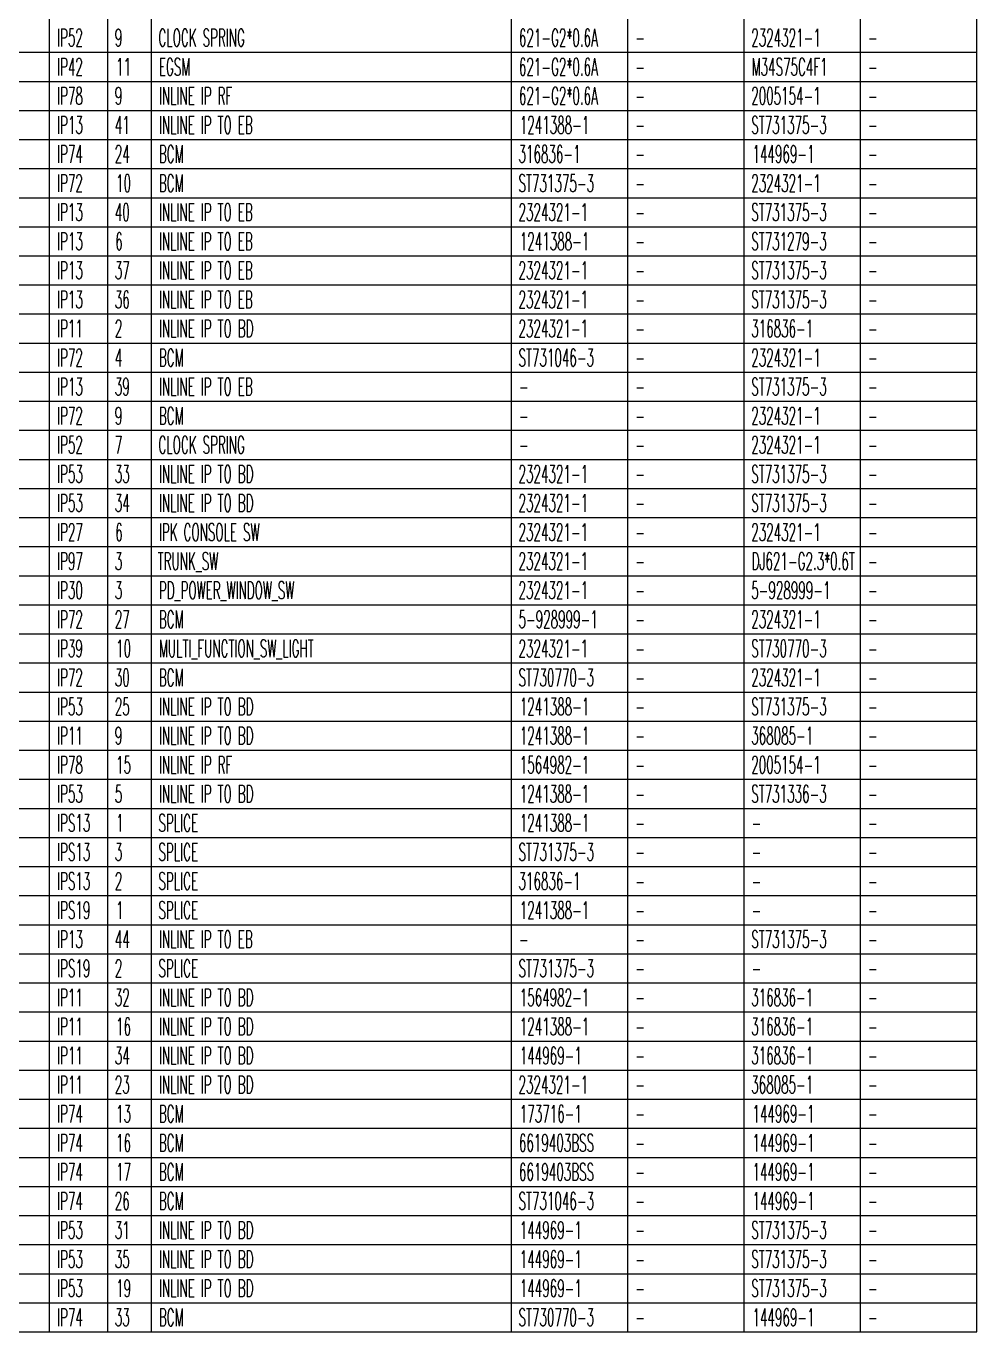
# Model space of a CAD drawing. Header units: inches. Extents: x 47316 to 59086, y 3141 to 11743.
# Drawn here: x 54927.5 to 55090.9, y 8425.2 to 8649.7 of the extents above; entities that cross this region are included whole.
import ezdxf

# ---------------------------------------------------------------- set-up
doc = ezdxf.new("R2010")
doc.units = ezdxf.units.IN
doc.header["$MEASUREMENT"] = 0
doc.styles.get("Standard").update_dxf_attribs({"font": ''})
doc.styles.get('Standard').set_extended_font_data('SimSun')

msp = doc.modelspace()

# ---------------------------------------------------------------- linework, layer by layer
at = {"color": 0, "linetype": 'Continuous', "lineweight": 15}
for p, q in [((54931.56, 8425.24), (54931.56, 8930.24)), ((54941.56, 8425.24), (54941.56, 8930.24)), ((54949.06, 8425.24), (54949.06, 8930.24)), ((55010.95, 8425.24), (55010.95, 8930.24)), ((55030.95, 8425.24), (55030.95, 8930.24)), ((55050.95, 8425.24), (55050.95, 8930.24)), ((55070.95, 8425.24), (55070.95, 8930.24)), ((55090.95, 8425.24), (55090.95, 8930.24)), ((54764.1, 8645.24), (55090.95, 8645.24)), ((54764.1, 8640.24), (55090.95, 8640.24)), ((54764.1, 8635.24), (55090.95, 8635.24)), ((54764.1, 8630.24), (55090.95, 8630.24)), ((54764.1, 8625.24), (55090.95, 8625.24)), ((54764.1, 8620.24), (55090.95, 8620.24)), ((54764.1, 8615.24), (55090.95, 8615.24)), ((54764.1, 8610.24), (55090.95, 8610.24)), ((54764.1, 8605.24), (55090.95, 8605.24)), ((54764.1, 8600.24), (55090.95, 8600.24)), ((54764.1, 8595.24), (55090.95, 8595.24)), ((54764.1, 8590.24), (55090.95, 8590.24)), ((54764.1, 8585.24), (55090.95, 8585.24)), ((54764.1, 8580.24), (55090.95, 8580.24)), ((54764.1, 8575.24), (55090.95, 8575.24)), ((54764.1, 8570.24), (55090.95, 8570.24)), ((54764.1, 8565.24), (55090.95, 8565.24)), ((54764.1, 8560.24), (55090.95, 8560.24)), ((54764.1, 8555.24), (55090.95, 8555.24)), ((54764.1, 8550.24), (55090.95, 8550.24)), ((54764.1, 8545.24), (55090.95, 8545.24)), ((54764.1, 8540.24), (55090.95, 8540.24)), ((54764.1, 8535.24), (55090.95, 8535.24)), ((54764.1, 8530.24), (55090.95, 8530.24)), ((54764.1, 8525.24), (55090.95, 8525.24)), ((54764.1, 8520.24), (55090.95, 8520.24)), ((54764.1, 8515.24), (55090.95, 8515.24)), ((54764.1, 8510.24), (55090.95, 8510.24)), ((54764.1, 8505.24), (55090.95, 8505.24)), ((54764.1, 8500.24), (55090.95, 8500.24)), ((54764.1, 8495.24), (55090.95, 8495.24)), ((54764.1, 8490.24), (55090.95, 8490.24)), ((54764.1, 8485.24), (55090.95, 8485.24)), ((54764.1, 8480.24), (55090.95, 8480.24)), ((54764.1, 8475.24), (55090.95, 8475.24)), ((54764.1, 8470.24), (55090.95, 8470.24)), ((54764.1, 8465.24), (55090.95, 8465.24)), ((54764.1, 8460.24), (55090.95, 8460.24)), ((54764.1, 8455.24), (55090.95, 8455.24)), ((54764.1, 8450.24), (55090.95, 8450.24)), ((54764.1, 8445.24), (55090.95, 8445.24)), ((54764.1, 8440.24), (55090.95, 8440.24)), ((54764.1, 8435.24), (55090.95, 8435.24)), ((54764.1, 8430.24), (55090.95, 8430.24)), ((54764.1, 8425.24), (55090.95, 8425.24))]:
    msp.add_line(p, q, dxfattribs=at)

# ---------------------------------------------------------------- texts
at = {"color": 7, "linetype": 'Continuous', "lineweight": 15, "char_height": 3, "attachment_point": 1}
for s, insert, width in [('\\Fromans.shx;\\W0.5000000000;\\T1.0000000000;\\o\\lIP52', (54932.84, 8649.24), 4.9286), ('\\Fromans.shx;\\W0.5000000000;\\T1.0000000000;\\o\\l9', (54942.77, 8649.24), 1.4286), ('\\Fromans.shx;\\W0.5000000000;\\T1.0000000000;\\o\\lCLOCK SPRING', (54950.27, 8649.24), 16.8571), ('\\Fromans.shx;\\W0.5000000000;\\T1.0000000000;\\o\\l621-G2*0.6A', (55012.23, 8649.24), 15.0714), ('\\Fromans.shx;\\W0.5000000000;\\T1.0000000000;\\o\\l2324321-1', (55052.16, 8649.24), 13.2857), ('\\Fromans.shx;\\W0.5000000000;\\T1.0000000000;\\o\\l-', (55032.23, 8649.24), 1.8571), ('\\Fromans.shx;\\W0.5000000000;\\T1.0000000000;\\o\\l-', (55072.23, 8649.24), 1.8571), ('\\Fromans.shx;\\W0.5000000000;\\T1.0000000000;\\o\\lIP42', (54932.84, 8644.24), 4.9286), ('\\Fromans.shx;\\W0.5000000000;\\T1.0000000000;\\o\\l11', (54942.99, 8644.24), 2.8571), ('\\Fromans.shx;\\W0.5000000000;\\T1.0000000000;\\o\\lEGSM', (54950.34, 8644.24), 6), ('\\Fromans.shx;\\W0.5000000000;\\T1.0000000000;\\o\\l621-G2*0.6A', (55012.23, 8644.24), 15.0714), ('\\Fromans.shx;\\W0.5000000000;\\T1.0000000000;\\o\\lM34S75C4F1', (55052.23, 8644.24), 14.5), ('\\Fromans.shx;\\W0.5000000000;\\T1.0000000000;\\o\\l-', (55032.23, 8644.24), 1.8571), ('\\Fromans.shx;\\W0.5000000000;\\T1.0000000000;\\o\\l-', (55072.23, 8644.24), 1.8571), ('\\Fromans.shx;\\W0.5000000000;\\T1.0000000000;\\o\\lIP78', (54932.84, 8639.24), 4.9286), ('\\Fromans.shx;\\W0.5000000000;\\T1.0000000000;\\o\\l9', (54942.77, 8639.24), 1.4286), ('\\Fromans.shx;\\W0.5000000000;\\T1.0000000000;\\o\\lINLINE IP RF', (54950.34, 8639.24), 14.7143), ('\\Fromans.shx;\\W0.5000000000;\\T1.0000000000;\\o\\l621-G2*0.6A', (55012.23, 8639.24), 15.0714), ('\\Fromans.shx;\\W0.5000000000;\\T1.0000000000;\\o\\l2005154-1', (55052.16, 8639.24), 13.2857), ('\\Fromans.shx;\\W0.5000000000;\\T1.0000000000;\\o\\l-', (55032.23, 8639.24), 1.8571), ('\\Fromans.shx;\\W0.5000000000;\\T1.0000000000;\\o\\l-', (55072.23, 8639.24), 1.8571), ('\\Fromans.shx;\\W0.5000000000;\\T1.0000000000;\\o\\lIP13', (54932.84, 8634.24), 4.9286), ('\\Fromans.shx;\\W0.5000000000;\\T1.0000000000;\\o\\l41', (54942.77, 8634.24), 2.8571), ('\\Fromans.shx;\\W0.5000000000;\\T1.0000000000;\\o\\lINLINE IP TO EB', (54950.34, 8634.24), 19), ('\\Fromans.shx;\\W0.5000000000;\\T1.0000000000;\\o\\l1241388-1', (55012.38, 8634.24), 13.2857), ('\\Fromans.shx;\\W0.5000000000;\\T1.0000000000;\\o\\l-', (55032.23, 8634.24), 1.8571), ('\\Fromans.shx;\\W0.5000000000;\\T1.0000000000;\\o\\lST731375-3', (55052.16, 8634.24), 14.4286), ('\\Fromans.shx;\\W0.5000000000;\\T1.0000000000;\\o\\l-', (55072.23, 8634.24), 1.8571), ('\\Fromans.shx;\\W0.5000000000;\\T1.0000000000;\\o\\lIP74', (54932.84, 8629.24), 4.9286), ('\\Fromans.shx;\\W0.5000000000;\\T1.0000000000;\\o\\l24', (54942.77, 8629.24), 2.8571), ('\\Fromans.shx;\\W0.5000000000;\\T1.0000000000;\\o\\lBCM', (54950.34, 8629.24), 4.7143), ('\\Fromans.shx;\\W0.5000000000;\\T1.0000000000;\\o\\l316836-1', (55012.16, 8629.24), 11.8571), ('\\Fromans.shx;\\W0.5000000000;\\T1.0000000000;\\o\\l144969-1', (55052.38, 8629.24), 11.8571), ('\\Fromans.shx;\\W0.5000000000;\\T1.0000000000;\\o\\l-', (55032.23, 8629.24), 1.8571), ('\\Fromans.shx;\\W0.5000000000;\\T1.0000000000;\\o\\l-', (55072.23, 8629.24), 1.8571), ('\\Fromans.shx;\\W0.5000000000;\\T1.0000000000;\\o\\lIP72', (54932.84, 8624.24), 4.9286), ('\\Fromans.shx;\\W0.5000000000;\\T1.0000000000;\\o\\l10', (54942.99, 8624.24), 2.8571), ('\\Fromans.shx;\\W0.5000000000;\\T1.0000000000;\\o\\lBCM', (54950.34, 8624.24), 4.7143), ('\\Fromans.shx;\\W0.5000000000;\\T1.0000000000;\\o\\lST731375-3', (55012.16, 8624.24), 14.4286), ('\\Fromans.shx;\\W0.5000000000;\\T1.0000000000;\\o\\l2324321-1', (55052.16, 8624.24), 13.2857), ('\\Fromans.shx;\\W0.5000000000;\\T1.0000000000;\\o\\l-', (55032.23, 8624.24), 1.8571), ('\\Fromans.shx;\\W0.5000000000;\\T1.0000000000;\\o\\l-', (55072.23, 8624.24), 1.8571), ('\\Fromans.shx;\\W0.5000000000;\\T1.0000000000;\\o\\lIP13', (54932.84, 8619.24), 4.9286), ('\\Fromans.shx;\\W0.5000000000;\\T1.0000000000;\\o\\l40', (54942.77, 8619.24), 2.8571), ('\\Fromans.shx;\\W0.5000000000;\\T1.0000000000;\\o\\lINLINE IP TO EB', (54950.34, 8619.24), 19), ('\\Fromans.shx;\\W0.5000000000;\\T1.0000000000;\\o\\l2324321-1', (55012.16, 8619.24), 13.2857), ('\\Fromans.shx;\\W0.5000000000;\\T1.0000000000;\\o\\lST731375-3', (55052.16, 8619.24), 14.4286), ('\\Fromans.shx;\\W0.5000000000;\\T1.0000000000;\\o\\l-', (55032.23, 8619.24), 1.8571), ('\\Fromans.shx;\\W0.5000000000;\\T1.0000000000;\\o\\l-', (55072.23, 8619.24), 1.8571), ('\\Fromans.shx;\\W0.5000000000;\\T1.0000000000;\\o\\lIP13', (54932.84, 8614.24), 4.9286), ('\\Fromans.shx;\\W0.5000000000;\\T1.0000000000;\\o\\l6', (54942.84, 8614.24), 1.4286), ('\\Fromans.shx;\\W0.5000000000;\\T1.0000000000;\\o\\lINLINE IP TO EB', (54950.34, 8614.24), 19), ('\\Fromans.shx;\\W0.5000000000;\\T1.0000000000;\\o\\l1241388-1', (55012.38, 8614.24), 13.2857), ('\\Fromans.shx;\\W0.5000000000;\\T1.0000000000;\\o\\lST731279-3', (55052.16, 8614.24), 14.4286), ('\\Fromans.shx;\\W0.5000000000;\\T1.0000000000;\\o\\l-', (55032.23, 8614.24), 1.8571), ('\\Fromans.shx;\\W0.5000000000;\\T1.0000000000;\\o\\l-', (55072.23, 8614.24), 1.8571), ('\\Fromans.shx;\\W0.5000000000;\\T1.0000000000;\\o\\lIP13', (54932.84, 8609.24), 4.9286), ('\\Fromans.shx;\\W0.5000000000;\\T1.0000000000;\\o\\l37', (54942.77, 8609.24), 2.8571), ('\\Fromans.shx;\\W0.5000000000;\\T1.0000000000;\\o\\lINLINE IP TO EB', (54950.34, 8609.24), 19), ('\\Fromans.shx;\\W0.5000000000;\\T1.0000000000;\\o\\l2324321-1', (55012.16, 8609.24), 13.2857), ('\\Fromans.shx;\\W0.5000000000;\\T1.0000000000;\\o\\l-', (55032.23, 8609.24), 1.8571), ('\\Fromans.shx;\\W0.5000000000;\\T1.0000000000;\\o\\lST731375-3', (55052.16, 8609.24), 14.4286), ('\\Fromans.shx;\\W0.5000000000;\\T1.0000000000;\\o\\l-', (55072.23, 8609.24), 1.8571), ('\\Fromans.shx;\\W0.5000000000;\\T1.0000000000;\\o\\lIP13', (54932.84, 8604.24), 4.9286), ('\\Fromans.shx;\\W0.5000000000;\\T1.0000000000;\\o\\l36', (54942.77, 8604.24), 2.8571), ('\\Fromans.shx;\\W0.5000000000;\\T1.0000000000;\\o\\lINLINE IP TO EB', (54950.34, 8604.24), 19), ('\\Fromans.shx;\\W0.5000000000;\\T1.0000000000;\\o\\l2324321-1', (55012.16, 8604.24), 13.2857), ('\\Fromans.shx;\\W0.5000000000;\\T1.0000000000;\\o\\lST731375-3', (55052.16, 8604.24), 14.4286), ('\\Fromans.shx;\\W0.5000000000;\\T1.0000000000;\\o\\l-', (55032.23, 8604.24), 1.8571), ('\\Fromans.shx;\\W0.5000000000;\\T1.0000000000;\\o\\l-', (55072.23, 8604.24), 1.8571), ('\\Fromans.shx;\\W0.5000000000;\\T1.0000000000;\\o\\lIP11', (54932.84, 8599.24), 4.9286), ('\\Fromans.shx;\\W0.5000000000;\\T1.0000000000;\\o\\l2', (54942.77, 8599.24), 1.4286), ('\\Fromans.shx;\\W0.5000000000;\\T1.0000000000;\\o\\lINLINE IP TO BD', (54950.34, 8599.24), 19.1429), ('\\Fromans.shx;\\W0.5000000000;\\T1.0000000000;\\o\\l2324321-1', (55012.16, 8599.24), 13.2857), ('\\Fromans.shx;\\W0.5000000000;\\T1.0000000000;\\o\\l316836-1', (55052.16, 8599.24), 11.8571), ('\\Fromans.shx;\\W0.5000000000;\\T1.0000000000;\\o\\l-', (55032.23, 8599.24), 1.8571), ('\\Fromans.shx;\\W0.5000000000;\\T1.0000000000;\\o\\l-', (55072.23, 8599.24), 1.8571), ('\\Fromans.shx;\\W0.5000000000;\\T1.0000000000;\\o\\lIP72', (54932.84, 8594.24), 4.9286), ('\\Fromans.shx;\\W0.5000000000;\\T1.0000000000;\\o\\l4', (54942.77, 8594.24), 1.4286), ('\\Fromans.shx;\\W0.5000000000;\\T1.0000000000;\\o\\lBCM', (54950.34, 8594.24), 4.7143), ('\\Fromans.shx;\\W0.5000000000;\\T1.0000000000;\\o\\lST731046-3', (55012.16, 8594.24), 14.4286), ('\\Fromans.shx;\\W0.5000000000;\\T1.0000000000;\\o\\l2324321-1', (55052.16, 8594.24), 13.2857), ('\\Fromans.shx;\\W0.5000000000;\\T1.0000000000;\\o\\l-', (55032.23, 8594.24), 1.8571), ('\\Fromans.shx;\\W0.5000000000;\\T1.0000000000;\\o\\l-', (55072.23, 8594.24), 1.8571), ('\\Fromans.shx;\\W0.5000000000;\\T1.0000000000;\\o\\lIP13', (54932.84, 8589.24), 4.9286), ('\\Fromans.shx;\\W0.5000000000;\\T1.0000000000;\\o\\l39', (54942.77, 8589.24), 2.8571), ('\\Fromans.shx;\\W0.5000000000;\\T1.0000000000;\\o\\lINLINE IP TO EB', (54950.34, 8589.24), 19), ('\\Fromans.shx;\\W0.5000000000;\\T1.0000000000;\\o\\l-', (55012.23, 8589.24), 1.8571), ('\\Fromans.shx;\\W0.5000000000;\\T1.0000000000;\\o\\l-', (55032.23, 8589.24), 1.8571), ('\\Fromans.shx;\\W0.5000000000;\\T1.0000000000;\\o\\lST731375-3', (55052.16, 8589.24), 14.4286), ('\\Fromans.shx;\\W0.5000000000;\\T1.0000000000;\\o\\l-', (55072.23, 8589.24), 1.8571), ('\\Fromans.shx;\\W0.5000000000;\\T1.0000000000;\\o\\lIP72', (54932.84, 8584.24), 4.9286), ('\\Fromans.shx;\\W0.5000000000;\\T1.0000000000;\\o\\l9', (54942.77, 8584.24), 1.4286), ('\\Fromans.shx;\\W0.5000000000;\\T1.0000000000;\\o\\lBCM', (54950.34, 8584.24), 4.7143), ('\\Fromans.shx;\\W0.5000000000;\\T1.0000000000;\\o\\l2324321-1', (55052.16, 8584.24), 13.2857), ('\\Fromans.shx;\\W0.5000000000;\\T1.0000000000;\\o\\l-', (55012.23, 8584.24), 1.8571), ('\\Fromans.shx;\\W0.5000000000;\\T1.0000000000;\\o\\l-', (55032.23, 8584.24), 1.8571), ('\\Fromans.shx;\\W0.5000000000;\\T1.0000000000;\\o\\l-', (55072.23, 8584.24), 1.8571), ('\\Fromans.shx;\\W0.5000000000;\\T1.0000000000;\\o\\lIP52', (54932.84, 8579.24), 4.9286), ('\\Fromans.shx;\\W0.5000000000;\\T1.0000000000;\\o\\l7', (54942.77, 8579.24), 1.4286), ('\\Fromans.shx;\\W0.5000000000;\\T1.0000000000;\\o\\lCLOCK SPRING', (54950.27, 8579.24), 16.8571), ('\\Fromans.shx;\\W0.5000000000;\\T1.0000000000;\\o\\l2324321-1', (55052.16, 8579.24), 13.2857), ('\\Fromans.shx;\\W0.5000000000;\\T1.0000000000;\\o\\l-', (55012.23, 8579.24), 1.8571), ('\\Fromans.shx;\\W0.5000000000;\\T1.0000000000;\\o\\l-', (55032.23, 8579.24), 1.8571), ('\\Fromans.shx;\\W0.5000000000;\\T1.0000000000;\\o\\l-', (55072.23, 8579.24), 1.8571), ('\\Fromans.shx;\\W0.5000000000;\\T1.0000000000;\\o\\lIP53', (54932.84, 8574.24), 4.9286), ('\\Fromans.shx;\\W0.5000000000;\\T1.0000000000;\\o\\l33', (54942.77, 8574.24), 2.8571), ('\\Fromans.shx;\\W0.5000000000;\\T1.0000000000;\\o\\lINLINE IP TO BD', (54950.34, 8574.24), 19.1429), ('\\Fromans.shx;\\W0.5000000000;\\T1.0000000000;\\o\\l2324321-1', (55012.16, 8574.24), 13.2857), ('\\Fromans.shx;\\W0.5000000000;\\T1.0000000000;\\o\\lST731375-3', (55052.16, 8574.24), 14.4286), ('\\Fromans.shx;\\W0.5000000000;\\T1.0000000000;\\o\\l-', (55032.23, 8574.24), 1.8571), ('\\Fromans.shx;\\W0.5000000000;\\T1.0000000000;\\o\\l-', (55072.23, 8574.24), 1.8571), ('\\Fromans.shx;\\W0.5000000000;\\T1.0000000000;\\o\\lIP53', (54932.84, 8569.24), 4.9286), ('\\Fromans.shx;\\W0.5000000000;\\T1.0000000000;\\o\\l34', (54942.77, 8569.24), 2.8571), ('\\Fromans.shx;\\W0.5000000000;\\T1.0000000000;\\o\\lINLINE IP TO BD', (54950.34, 8569.24), 19.1429), ('\\Fromans.shx;\\W0.5000000000;\\T1.0000000000;\\o\\l2324321-1', (55012.16, 8569.24), 13.2857), ('\\Fromans.shx;\\W0.5000000000;\\T1.0000000000;\\o\\lST731375-3', (55052.16, 8569.24), 14.4286), ('\\Fromans.shx;\\W0.5000000000;\\T1.0000000000;\\o\\l-', (55032.23, 8569.24), 1.8571), ('\\Fromans.shx;\\W0.5000000000;\\T1.0000000000;\\o\\l-', (55072.23, 8569.24), 1.8571), ('\\Fromans.shx;\\W0.5000000000;\\T1.0000000000;\\o\\lIP27', (54932.84, 8564.24), 4.9286), ('\\Fromans.shx;\\W0.5000000000;\\T1.0000000000;\\o\\l6', (54942.84, 8564.24), 1.4286), ('\\Fromans.shx;\\W0.5000000000;\\T1.0000000000;\\o\\lIPK CONSOLE SW', (54950.34, 8564.24), 19.9286), ('\\Fromans.shx;\\W0.5000000000;\\T1.0000000000;\\o\\l2324321-1', (55012.16, 8564.24), 13.2857), ('\\Fromans.shx;\\W0.5000000000;\\T1.0000000000;\\o\\l-', (55032.23, 8564.24), 1.8571), ('\\Fromans.shx;\\W0.5000000000;\\T1.0000000000;\\o\\l2324321-1', (55052.16, 8564.24), 13.2857), ('\\Fromans.shx;\\W0.5000000000;\\T1.0000000000;\\o\\l-', (55072.23, 8564.24), 1.8571), ('\\Fromans.shx;\\W0.5000000000;\\T1.0000000000;\\o\\lIP97', (54932.84, 8559.24), 4.9286), ('\\Fromans.shx;\\W0.5000000000;\\T1.0000000000;\\o\\l3', (54942.77, 8559.24), 1.4286), ('\\Fromans.shx;\\W0.5000000000;\\T1.0000000000;\\o\\lTRUNK_SW', (54950.13, 8559.24), 12.1429), ('\\Fromans.shx;\\W0.5000000000;\\T1.0000000000;\\o\\l2324321-1', (55012.16, 8559.24), 13.2857), ('\\Fromans.shx;\\W0.5000000000;\\T1.0000000000;\\o\\lDJ621-G2.3*0.6T', (55052.23, 8559.24), 19.7143), ('\\Fromans.shx;\\W0.5000000000;\\T1.0000000000;\\o\\l-', (55032.23, 8559.24), 1.8571), ('\\Fromans.shx;\\W0.5000000000;\\T1.0000000000;\\o\\l-', (55072.23, 8559.24), 1.8571), ('\\Fromans.shx;\\W0.5000000000;\\T1.0000000000;\\o\\lIP30', (54932.84, 8554.24), 4.9286), ('\\Fromans.shx;\\W0.5000000000;\\T1.0000000000;\\o\\l3', (54942.77, 8554.24), 1.4286), ('\\Fromans.shx;\\W0.5000000000;\\T1.0000000000;\\o\\lPD_POWER_WINDOW_SW', (54950.34, 8554.24), 27.5714), ('\\Fromans.shx;\\W0.5000000000;\\T1.0000000000;\\o\\l2324321-1', (55012.16, 8554.24), 13.2857), ('\\Fromans.shx;\\W0.5000000000;\\T1.0000000000;\\o\\l5-928999-1', (55052.16, 8554.24), 15.1429), ('\\Fromans.shx;\\W0.5000000000;\\T1.0000000000;\\o\\l-', (55032.23, 8554.24), 1.8571), ('\\Fromans.shx;\\W0.5000000000;\\T1.0000000000;\\o\\l-', (55072.23, 8554.24), 1.8571), ('\\Fromans.shx;\\W0.5000000000;\\T1.0000000000;\\o\\lIP72', (54932.84, 8549.24), 4.9286), ('\\Fromans.shx;\\W0.5000000000;\\T1.0000000000;\\o\\l27', (54942.77, 8549.24), 2.8571), ('\\Fromans.shx;\\W0.5000000000;\\T1.0000000000;\\o\\lBCM', (54950.34, 8549.24), 4.7143), ('\\Fromans.shx;\\W0.5000000000;\\T1.0000000000;\\o\\l5-928999-1', (55012.16, 8549.24), 15.1429), ('\\Fromans.shx;\\W0.5000000000;\\T1.0000000000;\\o\\l2324321-1', (55052.16, 8549.24), 13.2857), ('\\Fromans.shx;\\W0.5000000000;\\T1.0000000000;\\o\\l-', (55032.23, 8549.24), 1.8571), ('\\Fromans.shx;\\W0.5000000000;\\T1.0000000000;\\o\\l-', (55072.23, 8549.24), 1.8571), ('\\Fromans.shx;\\W0.5000000000;\\T1.0000000000;\\o\\lIP39', (54932.84, 8544.24), 4.9286), ('\\Fromans.shx;\\W0.5000000000;\\T1.0000000000;\\o\\l10', (54942.99, 8544.24), 2.8571), ('\\Fromans.shx;\\W0.5000000000;\\T1.0000000000;\\o\\lMULTI_FUNCTION_SW_LIGHT', (54950.34, 8544.24), 31.2857), ('\\Fromans.shx;\\W0.5000000000;\\T1.0000000000;\\o\\l2324321-1', (55012.16, 8544.24), 13.2857), ('\\Fromans.shx;\\W0.5000000000;\\T1.0000000000;\\o\\l-', (55032.23, 8544.24), 1.8571), ('\\Fromans.shx;\\W0.5000000000;\\T1.0000000000;\\o\\lST730770-3', (55052.16, 8544.24), 14.4286), ('\\Fromans.shx;\\W0.5000000000;\\T1.0000000000;\\o\\l-', (55072.23, 8544.24), 1.8571), ('\\Fromans.shx;\\W0.5000000000;\\T1.0000000000;\\o\\lIP72', (54932.84, 8539.24), 4.9286), ('\\Fromans.shx;\\W0.5000000000;\\T1.0000000000;\\o\\l30', (54942.77, 8539.24), 2.8571), ('\\Fromans.shx;\\W0.5000000000;\\T1.0000000000;\\o\\lBCM', (54950.34, 8539.24), 4.7143), ('\\Fromans.shx;\\W0.5000000000;\\T1.0000000000;\\o\\lST730770-3', (55012.16, 8539.24), 14.4286), ('\\Fromans.shx;\\W0.5000000000;\\T1.0000000000;\\o\\l2324321-1', (55052.16, 8539.24), 13.2857), ('\\Fromans.shx;\\W0.5000000000;\\T1.0000000000;\\o\\l-', (55032.23, 8539.24), 1.8571), ('\\Fromans.shx;\\W0.5000000000;\\T1.0000000000;\\o\\l-', (55072.23, 8539.24), 1.8571), ('\\Fromans.shx;\\W0.5000000000;\\T1.0000000000;\\o\\lIP53', (54932.84, 8534.24), 4.9286), ('\\Fromans.shx;\\W0.5000000000;\\T1.0000000000;\\o\\l25', (54942.77, 8534.24), 2.8571), ('\\Fromans.shx;\\W0.5000000000;\\T1.0000000000;\\o\\lINLINE IP TO BD', (54950.34, 8534.24), 19.1429), ('\\Fromans.shx;\\W0.5000000000;\\T1.0000000000;\\o\\l1241388-1', (55012.38, 8534.24), 13.2857), ('\\Fromans.shx;\\W0.5000000000;\\T1.0000000000;\\o\\lST731375-3', (55052.16, 8534.24), 14.4286), ('\\Fromans.shx;\\W0.5000000000;\\T1.0000000000;\\o\\l-', (55032.23, 8534.24), 1.8571), ('\\Fromans.shx;\\W0.5000000000;\\T1.0000000000;\\o\\l-', (55072.23, 8534.24), 1.8571), ('\\Fromans.shx;\\W0.5000000000;\\T1.0000000000;\\o\\lIP11', (54932.84, 8529.24), 4.9286), ('\\Fromans.shx;\\W0.5000000000;\\T1.0000000000;\\o\\l9', (54942.77, 8529.24), 1.4286), ('\\Fromans.shx;\\W0.5000000000;\\T1.0000000000;\\o\\lINLINE IP TO BD', (54950.34, 8529.24), 19.1429), ('\\Fromans.shx;\\W0.5000000000;\\T1.0000000000;\\o\\l1241388-1', (55012.38, 8529.24), 13.2857), ('\\Fromans.shx;\\W0.5000000000;\\T1.0000000000;\\o\\l368085-1', (55052.16, 8529.24), 11.8571), ('\\Fromans.shx;\\W0.5000000000;\\T1.0000000000;\\o\\l-', (55032.23, 8529.24), 1.8571), ('\\Fromans.shx;\\W0.5000000000;\\T1.0000000000;\\o\\l-', (55072.23, 8529.24), 1.8571), ('\\Fromans.shx;\\W0.5000000000;\\T1.0000000000;\\o\\lIP78', (54932.84, 8524.24), 4.9286), ('\\Fromans.shx;\\W0.5000000000;\\T1.0000000000;\\o\\l15', (54942.99, 8524.24), 2.8571), ('\\Fromans.shx;\\W0.5000000000;\\T1.0000000000;\\o\\lINLINE IP RF', (54950.34, 8524.24), 14.7143), ('\\Fromans.shx;\\W0.5000000000;\\T1.0000000000;\\o\\l1564982-1', (55012.38, 8524.24), 13.2857), ('\\Fromans.shx;\\W0.5000000000;\\T1.0000000000;\\o\\l-', (55032.23, 8524.24), 1.8571), ('\\Fromans.shx;\\W0.5000000000;\\T1.0000000000;\\o\\l2005154-1', (55052.16, 8524.24), 13.2857), ('\\Fromans.shx;\\W0.5000000000;\\T1.0000000000;\\o\\l-', (55072.23, 8524.24), 1.8571), ('\\Fromans.shx;\\W0.5000000000;\\T1.0000000000;\\o\\lIP53', (54932.84, 8519.24), 4.9286), ('\\Fromans.shx;\\W0.5000000000;\\T1.0000000000;\\o\\l5', (54942.77, 8519.24), 1.4286), ('\\Fromans.shx;\\W0.5000000000;\\T1.0000000000;\\o\\lINLINE IP TO BD', (54950.34, 8519.24), 19.1429), ('\\Fromans.shx;\\W0.5000000000;\\T1.0000000000;\\o\\l1241388-1', (55012.38, 8519.24), 13.2857), ('\\Fromans.shx;\\W0.5000000000;\\T1.0000000000;\\o\\lST731336-3', (55052.16, 8519.24), 14.4286), ('\\Fromans.shx;\\W0.5000000000;\\T1.0000000000;\\o\\l-', (55032.23, 8519.24), 1.8571), ('\\Fromans.shx;\\W0.5000000000;\\T1.0000000000;\\o\\l-', (55072.23, 8519.24), 1.8571), ('\\Fromans.shx;\\W0.5000000000;\\T1.0000000000;\\o\\lIPS13', (54932.84, 8514.24), 6.3571), ('\\Fromans.shx;\\W0.5000000000;\\T1.0000000000;\\o\\l1', (54942.99, 8514.24), 1.4286), ('\\Fromans.shx;\\W0.5000000000;\\T1.0000000000;\\o\\lSPLICE', (54950.27, 8514.24), 7.5714), ('\\Fromans.shx;\\W0.5000000000;\\T1.0000000000;\\o\\l1241388-1', (55012.38, 8514.24), 13.2857), ('\\Fromans.shx;\\W0.5000000000;\\T1.0000000000;\\o\\l-', (55032.23, 8514.24), 1.8571), ('\\Fromans.shx;\\W0.5000000000;\\T1.0000000000;\\o\\l-', (55052.23, 8514.24), 1.8571), ('\\Fromans.shx;\\W0.5000000000;\\T1.0000000000;\\o\\l-', (55072.23, 8514.24), 1.8571), ('\\Fromans.shx;\\W0.5000000000;\\T1.0000000000;\\o\\lIPS13', (54932.84, 8509.24), 6.3571), ('\\Fromans.shx;\\W0.5000000000;\\T1.0000000000;\\o\\l3', (54942.77, 8509.24), 1.4286), ('\\Fromans.shx;\\W0.5000000000;\\T1.0000000000;\\o\\lSPLICE', (54950.27, 8509.24), 7.5714), ('\\Fromans.shx;\\W0.5000000000;\\T1.0000000000;\\o\\lST731375-3', (55012.16, 8509.24), 14.4286), ('\\Fromans.shx;\\W0.5000000000;\\T1.0000000000;\\o\\l-', (55032.23, 8509.24), 1.8571), ('\\Fromans.shx;\\W0.5000000000;\\T1.0000000000;\\o\\l-', (55052.23, 8509.24), 1.8571), ('\\Fromans.shx;\\W0.5000000000;\\T1.0000000000;\\o\\l-', (55072.23, 8509.24), 1.8571), ('\\Fromans.shx;\\W0.5000000000;\\T1.0000000000;\\o\\lIPS13', (54932.84, 8504.24), 6.3571), ('\\Fromans.shx;\\W0.5000000000;\\T1.0000000000;\\o\\l2', (54942.77, 8504.24), 1.4286), ('\\Fromans.shx;\\W0.5000000000;\\T1.0000000000;\\o\\lSPLICE', (54950.27, 8504.24), 7.5714), ('\\Fromans.shx;\\W0.5000000000;\\T1.0000000000;\\o\\l316836-1', (55012.16, 8504.24), 11.8571), ('\\Fromans.shx;\\W0.5000000000;\\T1.0000000000;\\o\\l-', (55032.23, 8504.24), 1.8571), ('\\Fromans.shx;\\W0.5000000000;\\T1.0000000000;\\o\\l-', (55052.23, 8504.24), 1.8571), ('\\Fromans.shx;\\W0.5000000000;\\T1.0000000000;\\o\\l-', (55072.23, 8504.24), 1.8571), ('\\Fromans.shx;\\W0.5000000000;\\T1.0000000000;\\o\\lIPS19', (54932.84, 8499.24), 6.3571), ('\\Fromans.shx;\\W0.5000000000;\\T1.0000000000;\\o\\l1', (54942.99, 8499.24), 1.4286), ('\\Fromans.shx;\\W0.5000000000;\\T1.0000000000;\\o\\lSPLICE', (54950.27, 8499.24), 7.5714), ('\\Fromans.shx;\\W0.5000000000;\\T1.0000000000;\\o\\l1241388-1', (55012.38, 8499.24), 13.2857), ('\\Fromans.shx;\\W0.5000000000;\\T1.0000000000;\\o\\l-', (55032.23, 8499.24), 1.8571), ('\\Fromans.shx;\\W0.5000000000;\\T1.0000000000;\\o\\l-', (55052.23, 8499.24), 1.8571), ('\\Fromans.shx;\\W0.5000000000;\\T1.0000000000;\\o\\l-', (55072.23, 8499.24), 1.8571), ('\\Fromans.shx;\\W0.5000000000;\\T1.0000000000;\\o\\lIP13', (54932.84, 8494.24), 4.9286), ('\\Fromans.shx;\\W0.5000000000;\\T1.0000000000;\\o\\l44', (54942.77, 8494.24), 2.8571), ('\\Fromans.shx;\\W0.5000000000;\\T1.0000000000;\\o\\lINLINE IP TO EB', (54950.34, 8494.24), 19), ('\\Fromans.shx;\\W0.5000000000;\\T1.0000000000;\\o\\lST731375-3', (55052.16, 8494.24), 14.4286), ('\\Fromans.shx;\\W0.5000000000;\\T1.0000000000;\\o\\l-', (55012.23, 8494.24), 1.8571), ('\\Fromans.shx;\\W0.5000000000;\\T1.0000000000;\\o\\l-', (55032.23, 8494.24), 1.8571), ('\\Fromans.shx;\\W0.5000000000;\\T1.0000000000;\\o\\l-', (55072.23, 8494.24), 1.8571), ('\\Fromans.shx;\\W0.5000000000;\\T1.0000000000;\\o\\lIPS19', (54932.84, 8489.24), 6.3571), ('\\Fromans.shx;\\W0.5000000000;\\T1.0000000000;\\o\\l2', (54942.77, 8489.24), 1.4286), ('\\Fromans.shx;\\W0.5000000000;\\T1.0000000000;\\o\\lSPLICE', (54950.27, 8489.24), 7.5714), ('\\Fromans.shx;\\W0.5000000000;\\T1.0000000000;\\o\\lST731375-3', (55012.16, 8489.24), 14.4286), ('\\Fromans.shx;\\W0.5000000000;\\T1.0000000000;\\o\\l-', (55032.23, 8489.24), 1.8571), ('\\Fromans.shx;\\W0.5000000000;\\T1.0000000000;\\o\\l-', (55052.23, 8489.24), 1.8571), ('\\Fromans.shx;\\W0.5000000000;\\T1.0000000000;\\o\\l-', (55072.23, 8489.24), 1.8571), ('\\Fromans.shx;\\W0.5000000000;\\T1.0000000000;\\o\\lIP11', (54932.84, 8484.24), 4.9286), ('\\Fromans.shx;\\W0.5000000000;\\T1.0000000000;\\o\\l32', (54942.77, 8484.24), 2.8571), ('\\Fromans.shx;\\W0.5000000000;\\T1.0000000000;\\o\\lINLINE IP TO BD', (54950.34, 8484.24), 19.1429), ('\\Fromans.shx;\\W0.5000000000;\\T1.0000000000;\\o\\l1564982-1', (55012.38, 8484.24), 13.2857), ('\\Fromans.shx;\\W0.5000000000;\\T1.0000000000;\\o\\l316836-1', (55052.16, 8484.24), 11.8571), ('\\Fromans.shx;\\W0.5000000000;\\T1.0000000000;\\o\\l-', (55032.23, 8484.24), 1.8571), ('\\Fromans.shx;\\W0.5000000000;\\T1.0000000000;\\o\\l-', (55072.23, 8484.24), 1.8571), ('\\Fromans.shx;\\W0.5000000000;\\T1.0000000000;\\o\\lIP11', (54932.84, 8479.24), 4.9286), ('\\Fromans.shx;\\W0.5000000000;\\T1.0000000000;\\o\\l16', (54942.99, 8479.24), 2.8571), ('\\Fromans.shx;\\W0.5000000000;\\T1.0000000000;\\o\\lINLINE IP TO BD', (54950.34, 8479.24), 19.1429), ('\\Fromans.shx;\\W0.5000000000;\\T1.0000000000;\\o\\l1241388-1', (55012.38, 8479.24), 13.2857), ('\\Fromans.shx;\\W0.5000000000;\\T1.0000000000;\\o\\l-', (55032.23, 8479.24), 1.8571), ('\\Fromans.shx;\\W0.5000000000;\\T1.0000000000;\\o\\l316836-1', (55052.16, 8479.24), 11.8571), ('\\Fromans.shx;\\W0.5000000000;\\T1.0000000000;\\o\\l-', (55072.23, 8479.24), 1.8571), ('\\Fromans.shx;\\W0.5000000000;\\T1.0000000000;\\o\\lIP11', (54932.84, 8474.24), 4.9286), ('\\Fromans.shx;\\W0.5000000000;\\T1.0000000000;\\o\\l34', (54942.77, 8474.24), 2.8571), ('\\Fromans.shx;\\W0.5000000000;\\T1.0000000000;\\o\\lINLINE IP TO BD', (54950.34, 8474.24), 19.1429), ('\\Fromans.shx;\\W0.5000000000;\\T1.0000000000;\\o\\l144969-1', (55012.38, 8474.24), 11.8571), ('\\Fromans.shx;\\W0.5000000000;\\T1.0000000000;\\o\\l316836-1', (55052.16, 8474.24), 11.8571), ('\\Fromans.shx;\\W0.5000000000;\\T1.0000000000;\\o\\l-', (55032.23, 8474.24), 1.8571), ('\\Fromans.shx;\\W0.5000000000;\\T1.0000000000;\\o\\l-', (55072.23, 8474.24), 1.8571), ('\\Fromans.shx;\\W0.5000000000;\\T1.0000000000;\\o\\lIP11', (54932.84, 8469.24), 4.9286), ('\\Fromans.shx;\\W0.5000000000;\\T1.0000000000;\\o\\l23', (54942.77, 8469.24), 2.8571), ('\\Fromans.shx;\\W0.5000000000;\\T1.0000000000;\\o\\lINLINE IP TO BD', (54950.34, 8469.24), 19.1429), ('\\Fromans.shx;\\W0.5000000000;\\T1.0000000000;\\o\\l2324321-1', (55012.16, 8469.24), 13.2857), ('\\Fromans.shx;\\W0.5000000000;\\T1.0000000000;\\o\\l368085-1', (55052.16, 8469.24), 11.8571), ('\\Fromans.shx;\\W0.5000000000;\\T1.0000000000;\\o\\l-', (55032.23, 8469.24), 1.8571), ('\\Fromans.shx;\\W0.5000000000;\\T1.0000000000;\\o\\l-', (55072.23, 8469.24), 1.8571), ('\\Fromans.shx;\\W0.5000000000;\\T1.0000000000;\\o\\lIP74', (54932.84, 8464.24), 4.9286), ('\\Fromans.shx;\\W0.5000000000;\\T1.0000000000;\\o\\l13', (54942.99, 8464.24), 2.8571), ('\\Fromans.shx;\\W0.5000000000;\\T1.0000000000;\\o\\lBCM', (54950.34, 8464.24), 4.7143), ('\\Fromans.shx;\\W0.5000000000;\\T1.0000000000;\\o\\l173716-1', (55012.38, 8464.24), 11.8571), ('\\Fromans.shx;\\W0.5000000000;\\T1.0000000000;\\o\\l144969-1', (55052.38, 8464.24), 11.8571), ('\\Fromans.shx;\\W0.5000000000;\\T1.0000000000;\\o\\l-', (55032.23, 8464.24), 1.8571), ('\\Fromans.shx;\\W0.5000000000;\\T1.0000000000;\\o\\l-', (55072.23, 8464.24), 1.8571), ('\\Fromans.shx;\\W0.5000000000;\\T1.0000000000;\\o\\lIP74', (54932.84, 8459.24), 4.9286), ('\\Fromans.shx;\\W0.5000000000;\\T1.0000000000;\\o\\l16', (54942.99, 8459.24), 2.8571), ('\\Fromans.shx;\\W0.5000000000;\\T1.0000000000;\\o\\lBCM', (54950.34, 8459.24), 4.7143), ('\\Fromans.shx;\\W0.5000000000;\\T1.0000000000;\\o\\l6619403BSS', (55012.23, 8459.24), 14.3571), ('\\Fromans.shx;\\W0.5000000000;\\T1.0000000000;\\o\\l144969-1', (55052.38, 8459.24), 11.8571), ('\\Fromans.shx;\\W0.5000000000;\\T1.0000000000;\\o\\l-', (55032.23, 8459.24), 1.8571), ('\\Fromans.shx;\\W0.5000000000;\\T1.0000000000;\\o\\l-', (55072.23, 8459.24), 1.8571), ('\\Fromans.shx;\\W0.5000000000;\\T1.0000000000;\\o\\lIP74', (54932.84, 8454.24), 4.9286), ('\\Fromans.shx;\\W0.5000000000;\\T1.0000000000;\\o\\l17', (54942.99, 8454.24), 2.8571), ('\\Fromans.shx;\\W0.5000000000;\\T1.0000000000;\\o\\lBCM', (54950.34, 8454.24), 4.7143), ('\\Fromans.shx;\\W0.5000000000;\\T1.0000000000;\\o\\l6619403BSS', (55012.23, 8454.24), 14.3571), ('\\Fromans.shx;\\W0.5000000000;\\T1.0000000000;\\o\\l-', (55032.23, 8454.24), 1.8571), ('\\Fromans.shx;\\W0.5000000000;\\T1.0000000000;\\o\\l144969-1', (55052.38, 8454.24), 11.8571), ('\\Fromans.shx;\\W0.5000000000;\\T1.0000000000;\\o\\l-', (55072.23, 8454.24), 1.8571), ('\\Fromans.shx;\\W0.5000000000;\\T1.0000000000;\\o\\lIP74', (54932.84, 8449.24), 4.9286), ('\\Fromans.shx;\\W0.5000000000;\\T1.0000000000;\\o\\l26', (54942.77, 8449.24), 2.8571), ('\\Fromans.shx;\\W0.5000000000;\\T1.0000000000;\\o\\lBCM', (54950.34, 8449.24), 4.7143), ('\\Fromans.shx;\\W0.5000000000;\\T1.0000000000;\\o\\lST731046-3', (55012.16, 8449.24), 14.4286), ('\\Fromans.shx;\\W0.5000000000;\\T1.0000000000;\\o\\l144969-1', (55052.38, 8449.24), 11.8571), ('\\Fromans.shx;\\W0.5000000000;\\T1.0000000000;\\o\\l-', (55032.23, 8449.24), 1.8571), ('\\Fromans.shx;\\W0.5000000000;\\T1.0000000000;\\o\\l-', (55072.23, 8449.24), 1.8571), ('\\Fromans.shx;\\W0.5000000000;\\T1.0000000000;\\o\\lIP53', (54932.84, 8444.24), 4.9286), ('\\Fromans.shx;\\W0.5000000000;\\T1.0000000000;\\o\\l31', (54942.77, 8444.24), 2.8571), ('\\Fromans.shx;\\W0.5000000000;\\T1.0000000000;\\o\\lINLINE IP TO BD', (54950.34, 8444.24), 19.1429), ('\\Fromans.shx;\\W0.5000000000;\\T1.0000000000;\\o\\l144969-1', (55012.38, 8444.24), 11.8571), ('\\Fromans.shx;\\W0.5000000000;\\T1.0000000000;\\o\\lST731375-3', (55052.16, 8444.24), 14.4286), ('\\Fromans.shx;\\W0.5000000000;\\T1.0000000000;\\o\\l-', (55032.23, 8444.24), 1.8571), ('\\Fromans.shx;\\W0.5000000000;\\T1.0000000000;\\o\\l-', (55072.23, 8444.24), 1.8571), ('\\Fromans.shx;\\W0.5000000000;\\T1.0000000000;\\o\\lIP53', (54932.84, 8439.24), 4.9286), ('\\Fromans.shx;\\W0.5000000000;\\T1.0000000000;\\o\\l35', (54942.77, 8439.24), 2.8571), ('\\Fromans.shx;\\W0.5000000000;\\T1.0000000000;\\o\\lINLINE IP TO BD', (54950.34, 8439.24), 19.1429), ('\\Fromans.shx;\\W0.5000000000;\\T1.0000000000;\\o\\l144969-1', (55012.38, 8439.24), 11.8571), ('\\Fromans.shx;\\W0.5000000000;\\T1.0000000000;\\o\\lST731375-3', (55052.16, 8439.24), 14.4286), ('\\Fromans.shx;\\W0.5000000000;\\T1.0000000000;\\o\\l-', (55032.23, 8439.24), 1.8571), ('\\Fromans.shx;\\W0.5000000000;\\T1.0000000000;\\o\\l-', (55072.23, 8439.24), 1.8571), ('\\Fromans.shx;\\W0.5000000000;\\T1.0000000000;\\o\\lIP53', (54932.84, 8434.24), 4.9286), ('\\Fromans.shx;\\W0.5000000000;\\T1.0000000000;\\o\\l19', (54942.99, 8434.24), 2.8571), ('\\Fromans.shx;\\W0.5000000000;\\T1.0000000000;\\o\\lINLINE IP TO BD', (54950.34, 8434.24), 19.1429), ('\\Fromans.shx;\\W0.5000000000;\\T1.0000000000;\\o\\l144969-1', (55012.38, 8434.24), 11.8571), ('\\Fromans.shx;\\W0.5000000000;\\T1.0000000000;\\o\\l-', (55032.23, 8434.24), 1.8571), ('\\Fromans.shx;\\W0.5000000000;\\T1.0000000000;\\o\\lST731375-3', (55052.16, 8434.24), 14.4286), ('\\Fromans.shx;\\W0.5000000000;\\T1.0000000000;\\o\\l-', (55072.23, 8434.24), 1.8571), ('\\Fromans.shx;\\W0.5000000000;\\T1.0000000000;\\o\\lIP74', (54932.84, 8429.24), 4.9286), ('\\Fromans.shx;\\W0.5000000000;\\T1.0000000000;\\o\\l33', (54942.77, 8429.24), 2.8571), ('\\Fromans.shx;\\W0.5000000000;\\T1.0000000000;\\o\\lBCM', (54950.34, 8429.24), 4.7143), ('\\Fromans.shx;\\W0.5000000000;\\T1.0000000000;\\o\\lST730770-3', (55012.16, 8429.24), 14.4286), ('\\Fromans.shx;\\W0.5000000000;\\T1.0000000000;\\o\\l144969-1', (55052.38, 8429.24), 11.8571), ('\\Fromans.shx;\\W0.5000000000;\\T1.0000000000;\\o\\l-', (55032.23, 8429.24), 1.8571), ('\\Fromans.shx;\\W0.5000000000;\\T1.0000000000;\\o\\l-', (55072.23, 8429.24), 1.8571)]:
    msp.add_mtext(s, dxfattribs=dict(at, insert=insert, width=width))

doc.saveas('drawing.dxf')
